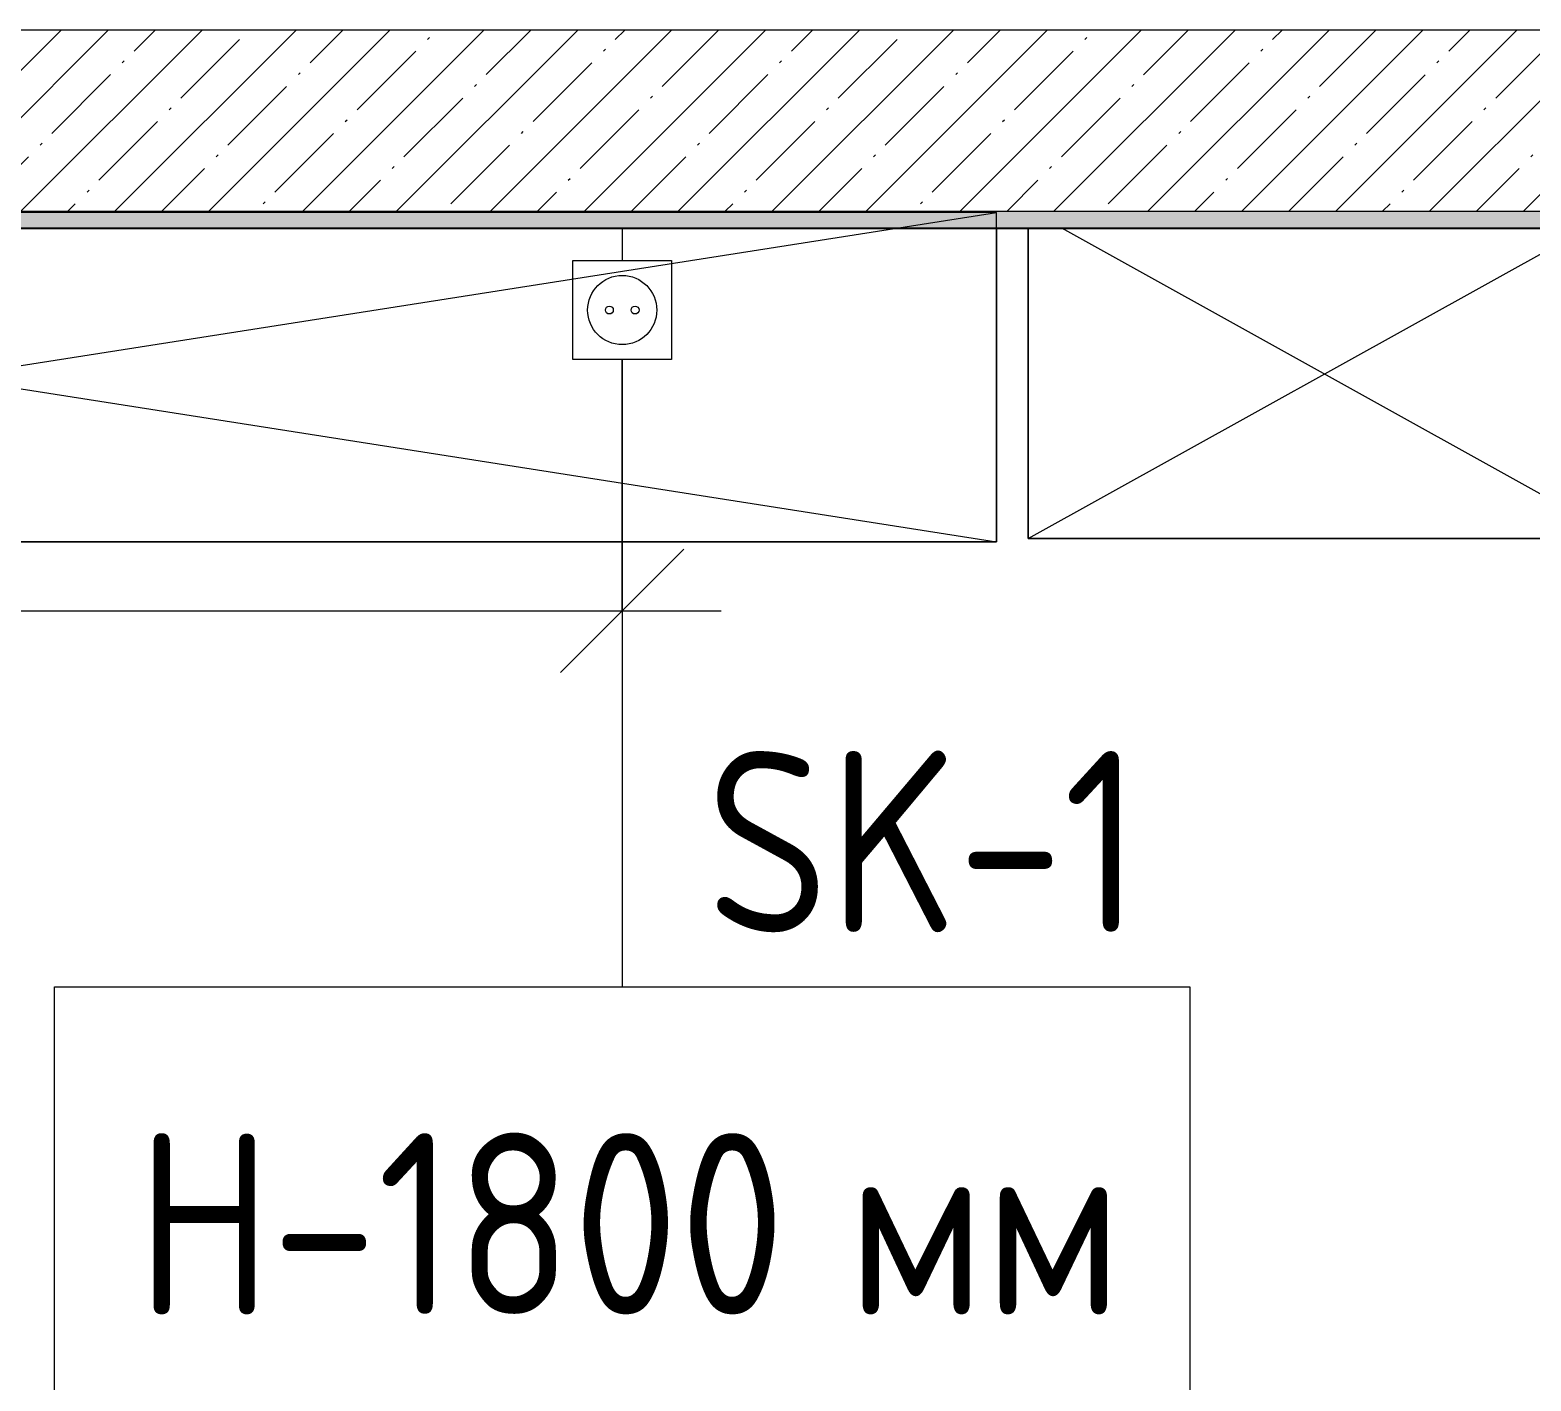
# Model space of a CAD drawing. Header units: millimetres. Extents: x 81609 to 272668, y -8553 to 29000.
# Drawn here: x 113310 to 115133, y 3760 to 5400 of the extents above; entities that cross this region are included whole.
import ezdxf

# ---------------------------------------------------------------- set-up
doc = ezdxf.new("R2010")
doc.units = ezdxf.units.MM
for name, color, linetype, lineweight in [('A-ANNO-DIMS', 7, 'Continuous', 9), ('A-ANNO-DIMS-100', 7, 'Continuous', 9), ('A-DETL-GENF', 7, 'Continuous', 9), ('A-WALL', 7, 'Continuous', 9), ('E-ELEC-FIXT-IDEN', 7, 'Continuous', 9), ('I-WALL', 7, 'Continuous', 9), ('Электрические приборы', 7, 'Continuous', 9)]:
    doc.layers.add(name, color=color, linetype=linetype, lineweight=lineweight)
for name, color, linetype, lineweight, true_color in [('A-WALL-1', 7, 'Continuous', 9, 0x3c3c3c), ('A-WALL-FNSH-1', 7, 'Continuous', 9, 0x3c3c3c), ('I-FURN-1', 7, 'Continuous', 9, 0xf0f0f0), ('Оси розеток', 7, 'Continuous', 9, 0xff1e23)]:
    doc.layers.add(name, color=color, linetype=linetype, lineweight=lineweight, true_color=true_color)
doc.styles.add('GOST Common', font='GOST_Common.ttf', dxfattribs={"width": 0.9, "height": 220})
doc.styles.add('ISOCPEUR', font='isocpeur.ttf', dxfattribs={"width": 0.9, "height": 250})
doc.dimstyles.new('ISO-2_5_0_9К_БОЛЬШОЙ', dxfattribs={"dimscale": 304.8, "dimtxt": 248.995294, "dimasz": 0.492126, "dimexe": 0.393701, "dimexo": 0.984252, "dimgap": 0, "dimtad": 1, "dimdec": 0, "dimrnd": 10, "dimzin": 0, "dimdsep": 46, "dimtxsty": 'ISOCPEUR', "dimblk1": 'OBLIQUE', "dimblk2": 'OBLIQUE', "dimsah": 1, "dimcen": 0.09, "dimdle": 0.393701, "dimazin": 0, "dimtfac": 1, "dimtdec": 4, "dimtix": 1, "dimtmove": 0, "dimatfit": 3, "dimfxl": 1, "dimtvp": 1, "dimtolj": 1, "dimtzin": 0, "dimarcsym": 2})

# ---------------------------------------------------------------- blocks, each defined once
blk = doc.blocks.new('Шкаф параметрический - 13_4-25587915-План размещения напольных электротехнических лючков и розеток 2 этажа в осях 23-33')
at = {"layer": 'I-FURN-1'}
for p, q in [((0, 0), (679.7, 377.6)), ((0, 377.6), (0, 0)), ((0, 0), (0, 377.6)), ((40.3, 377.6), (720, 0)), ((720, 0), (720, 377.6)), ((720, 377.6), (720, 0)), ((0, 0), (720, 0)), ((720, 0), (0, 0))]:
    blk.add_line(p, q, dxfattribs=at)
blk = doc.blocks.new('Шкаф параметрический - 1_33-25588469-План размещения напольных электротехнических лючков и розеток 2 этажа в осях 23-33')
at = {"layer": 'I-FURN-1'}
for p, q in [((0, 0), (2550, 400)), ((0, 400), (2550, 0)), ((2550, 400), (0, 400)), ((2550, 0), (2550, 400)), ((2550, 381.6), (2550, 0)), ((0, 0), (2550, 0)), ((2550, 0), (0, 0))]:
    blk.add_line(p, q, dxfattribs=at)
blk = doc.blocks.new('Блок Розеток и Выключателей - Блок Розеток и Выключателей_SK1-27362739-План размещения напольных электротехнических лючков и розеток 2 этажа в осях 23-33')
at = {"layer": 'A-DETL-GENF'}
for p, q in [((-60, -40), (60, -40)), ((-60, -160), (-60, -40)), ((60, -40), (60, -160)), ((60, -160), (-60, -160))]:
    blk.add_line(p, q, dxfattribs=at)
for centre, radius in [((0, -100), 42), ((-15.6, -100), 4.8), ((15.6, -100), 4.8)]:
    blk.add_circle(centre, radius, dxfattribs=at)
at = {"layer": 'Оси розеток'}
blk.add_line((0, 0), (0, -40), dxfattribs=at)
blk = doc.blocks.new('DIMBLOCK36-План размещения напольных электротехнических лючков и розеток 2 этажа в осях 23-33')
at = {"layer": 'A-ANNO-DIMS-100'}
for p, q in [((114028.9, 5000), (114028.9, 4574.7)), ((114028.9, 4694.7), (114028.9, 5000)), ((111909, 4777), (111909, 4574.7)), ((111909, 4694.7), (111909, 4777)), ((111789, 4694.7), (114148.9, 4694.7))]:
    blk.add_line(p, q, dxfattribs=at)
at = {"layer": 'A-ANNO-DIMS-100', "lineweight": 20}
for p, q in [((111909, 4694.7), (111984, 4769.7)), ((114028.9, 4694.7), (114103.9, 4769.7)), ((111909, 4694.7), (111834, 4619.7)), ((114028.9, 4694.7), (113953.9, 4619.7))]:
    blk.add_line(p, q, dxfattribs=at)
at = {"layer": 'A-ANNO-DIMS-100', "color": 0, "insert": (112674.5, 5021.3), "char_height": 250, "width": 706.764, "attachment_point": 1, "line_spacing_factor": 1.149209, "style": 'ISOCPEUR'}
blk.add_mtext('2120', dxfattribs=at)
blk = doc.blocks.new('_Oblique')
at = {"color": 0, "linetype": 'ByBlock', "lineweight": -2}
blk.add_line((-0.5, -0.5), (0.5, 0.5), dxfattribs=at)

msp = doc.modelspace()

# ---------------------------------------------------------------- hatches: boundary and pattern name
at = {"layer": 'I-WALL'}
h = msp.add_hatch(dxfattribs=at)
h.set_pattern_fill('FP_2', color=256, style=0, pattern_type=2)
h.set_pattern_definition([(45, (0, 0), (-57.024626, 57.024626), []), (45, (57.025, 0), (-57.024626, 57.024626), [100.806, -20.161, 3.353, -16.808])])
h.paths.add_polyline_path([(119290, 5180), (119330, 5180), (119330, 5400), (118430, 5400), (118430, 5180), (118831.7, 5180)])
h.paths.add_polyline_path([(116890.1, 5180), (117380, 5180), (117380, 5400), (111930, 5400), (111930, 5180), (116242.9, 5180)])
h = msp.add_hatch(dxfattribs=at)
h.set_pattern_fill('FP_41', color=256, style=0, pattern_type=2)
h.set_pattern_definition([(0, (0, 0), (121.92, 30.48), [10.058, -81.382, 10.058, -81.382, -487.68]), (0, (0, 0), (121.92, 30.48), [-182.88, 10.058, -172.822, 10.058, -81.382, -213.36]), (0, (0, 0), (121.92, 30.48), [-457.2, 10.058, -50.902, 10.058, -142.342]), (120, (45.72, 15.24), (-87.356454, 90.345817), [10.058, -81.382, 10.058, -81.382, -487.68]), (120, (45.72, 15.24), (-87.356454, 90.345817), [-182.88, 10.058, -172.822, 10.058, -81.382, -213.36]), (120, (45.72, 15.24), (-87.356454, 90.345817), [-457.2, 10.058, -50.902, 10.058, -142.342]), (240, (60.96, 76.2), (-34.563546, -120.825817), [10.058, -81.382, 10.058, -81.382, -487.68]), (240, (60.96, 76.2), (-34.563546, -120.825817), [-182.88, 10.058, -172.822, 10.058, -81.382, -213.36]), (240, (60.96, 76.2), (-34.563546, -120.825817), [-457.2, 10.058, -50.902, 10.058, -142.342])])
h.paths.add_polyline_path([(118831.7, 5160), (119330, 5160), (119330, 5180), (118460, 5180), (118460, 5172), (118430, 5172), (118430, 5160)])
h.paths.add_polyline_path([(116890.1, 5160), (117380, 5160), (117380, 5172), (117350, 5172), (117350, 5180), (111910, 5180), (111910, 5160), (116242.9, 5160)])

# ---------------------------------------------------------------- linework, layer by layer
at = {"layer": 'A-WALL'}
msp.add_line((111930, 5180), (117350, 5180), dxfattribs=at)
at = {"layer": 'A-WALL-1'}
for p, q in [((115660, 5400), (111930, 5400)), ((111910, 5160), (117380, 5160))]:
    msp.add_line(p, q, dxfattribs=at)
at = {"layer": 'A-WALL-FNSH-1'}
msp.add_line((111909, 5159), (117380, 5159), dxfattribs=at)
at = {"layer": 'E-ELEC-FIXT-IDEN'}
msp.add_line((114028.9, 5000), (114028.9, 4238.2), dxfattribs=at)
at = {"layer": 'E-ELEC-FIXT-IDEN', "flags": 128}
msp.add_lwpolyline([(113339.4, 4238.2), (114718.4, 4238.2), (114718.4, 3310.2), (113339.4, 3310.2)], close=True, dxfattribs=at)

# ---------------------------------------------------------------- block references
at = {"layer": 'I-FURN-1'}
for name, p in [('Шкаф параметрический - 1_33-25588469-План размещения напольных электротехнических лючков и розеток 2 этажа в осях 23-33', (111933.4, 4778.4)), ('Шкаф параметрический - 13_4-25587915-План размещения напольных электротехнических лючков и розеток 2 этажа в осях 23-33', (114522.1, 4782.4))]:
    msp.add_blockref(name, p, dxfattribs=at)
at = {"layer": 'Электрические приборы'}
msp.add_blockref('Блок Розеток и Выключателей - Блок Розеток и Выключателей_SK1-27362739-План размещения напольных электротехнических лючков и розеток 2 этажа в осях 23-33', (114028.9, 5160), dxfattribs=at)

# ---------------------------------------------------------------- texts
at = {"layer": 'E-ELEC-FIXT-IDEN', "char_height": 220, "attachment_point": 1, "style": 'GOST Common'}
for s, insert, width in [('SK-1', (114130.8, 4524.5), 656.582), ('H-1800 ', (113439.4, 4060.5), 1046.202), ('мм', (114302.6, 4060.5), 375.19)]:
    msp.add_mtext(s, dxfattribs=dict(at, insert=insert, width=width))

# ---------------------------------------------------------------- dimensions: what is measured, and where the dimension line sits
at = {"layer": 'A-ANNO-DIMS'}
dim = msp.add_linear_dim(base=(114028.9, 4694.7), p1=(111909, 5077), p2=(114028.9, 5300), dimstyle='ISO-2_5_0_9К_БОЛЬШОЙ', override={"dimpost": '<>', "dimfxl": 2131.61301}, dxfattribs=at)
dim.commit()
dim.dimension.update_dxf_attribs({"geometry": 'DIMBLOCK36-План размещения напольных электротехнических лючков и розеток 2 этажа в осях 23-33', "text_midpoint": (112969, 4819.7)})

doc.saveas('drawing.dxf')
